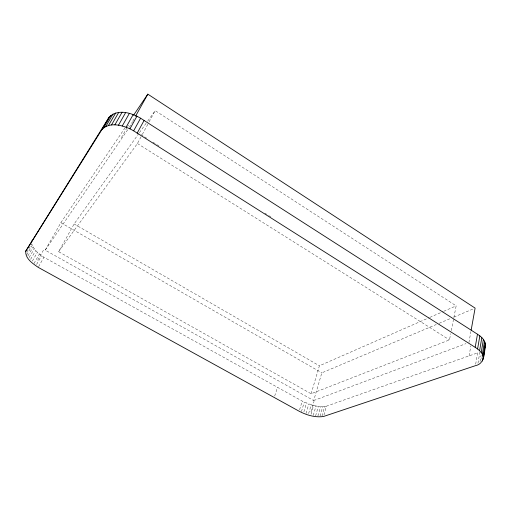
<?xml version="1.0" encoding="UTF-8"?>
<svg xmlns="http://www.w3.org/2000/svg" width="511" height="511" viewBox="0 0 511 511"><rect width="100%" height="100%" fill="white"/><g stroke="black" fill="none" stroke-linecap="round" stroke-linejoin="round"><path stroke-width="0.38" stroke-dasharray="2.56 1.92" d="M481.841 358.658L482.224 356.378M477.97 363.289L479.759 352.705M480.033 361.443L481.055 355.381M475.684 364.171L477.619 352.871L479.886 351.951M469.085 355.784L470.842 345.915M468.926 342.542L470.893 331.588M138.96 133.301L74.108 223.965L58.65 251.699L311.122 393.764L449.488 339.892L450.702 333.702M451.309 330.604L453.736 318.232M453.883 317.459L456.157 305.859L155.172 110.632L147.756 120.998M323.968 415.009L326.452 406.181L477.619 352.871M321.994 416.011L324.696 406.475L326.452 406.181M320.027 416.12L322.735 406.596L324.696 406.475M317.887 416.063L320.608 406.564L322.735 406.596M315.619 415.845L318.347 406.36L320.608 406.564M313.249 415.469L315.996 406.009L318.347 406.36M311.014 411.655L314.016 401.397M311.046 414.223L313.594 405.498L315.996 406.009M308.618 413.559L311.18 404.853L302.212 401.084L43.933 257.25C38.9 253.897 33.496 249.822 31.695 243.766L26.923 251.929M125.074 127.769L60.866 222.687L45.211 250.154L313.703 400.56L321.815 372.858L436.234 324.536M306.006 413.501L308.797 404.067M303.885 411.872L306.479 403.173M311.122 393.764L319.413 365.799L429.099 317.714M301.445 411.591L304.269 402.17M299.587 409.777L302.212 401.084M274.688 396.031L277.511 387.332M58.65 251.699L137.433 143.534L141.962 135.134M142.339 134.431L148.752 122.531M149.129 121.835L155.172 110.632M129.417 127.252L132.483 121.733M132.866 121.043L134.783 117.6M121.42 137.651L127.226 127.245M127.609 126.549L128.389 125.163M38.581 266.678L43.933 257.25M37.712 260.176L43.55 249.962M36.594 264.442L41.589 255.679M33.994 263.465L39.404 254.024M32.378 261.076L37.431 252.306M30.615 259.326L35.693 250.55M29.121 257.576L34.224 248.787M27.926 255.851L33.055 247.049M26.655 254.868L32.206 245.363M45.211 250.154L128.517 128.568M139.42 132.656L147.296 121.644M429.834 317.395L442.999 311.627M443.727 311.308L456.157 305.859M439.173 323.297L450.906 318.34M453.838 317.101L473.646 308.733M313.703 400.56L465.936 343.66M311.18 404.853L313.594 405.498M60.866 222.687L321.815 372.858M74.108 223.965L319.413 365.799M137.433 143.534L449.488 339.892M140.87 134.514L147.602 138.788M152.993 142.205L159.726 146.478M264.813 213.113L271.552 217.386"/><path stroke-width="0.77" d="M25.735 251.188C25.16 258.668 32.806 263.574 38.204 267.355L299.146 411.227C306.555 415.117 315.14 417.743 323.552 416.484L475.422 365.678C485.137 363.762 484.173 352.354 485.45 344.797C485.226 340.026 481.183 336.64 477.472 334.22L144.083 120.468C134.514 113.774 118.718 107.591 109.099 117.223L25.735 251.188L101.881 129.622L109.099 117.223M483.048 359.482L485.45 344.797M31.541 242.284L31.739 240.949M482.352 361.041L482.729 358.754M483.291 357.821L482.365 354.283L484.549 341.22M483.061 356.078L485.233 343.028M482.365 354.283L481.202 352.481L483.406 339.393M481.202 352.481L479.605 350.693L481.828 337.599M479.605 350.693L477.587 348.968L479.835 335.868M477.587 348.968L475.192 347.327L477.472 334.22M471.174 330.023L475.109 308.114L147.82 94.152L133.55 115.243M484.735 347.55L485.207 346.49M475.192 347.327L137.184 133.128L144.083 120.468M137.184 133.128L133.658 130.822L140.614 118.175M101.881 129.622C109.13 121.829 121.446 124.965 129.935 128.836L136.942 116.201M135.549 116.221L147.82 94.152M126.102 127.213L133.167 114.592M122.257 125.987L129.36 113.391M118.488 125.195L125.629 112.618M114.873 124.85L122.052 112.299M111.507 124.952L118.712 112.433M108.466 125.502L115.684 113.014M105.809 126.485L113.033 114.023M103.599 127.871L110.83 115.441M129.935 128.836L133.658 130.822"/></g></svg>
